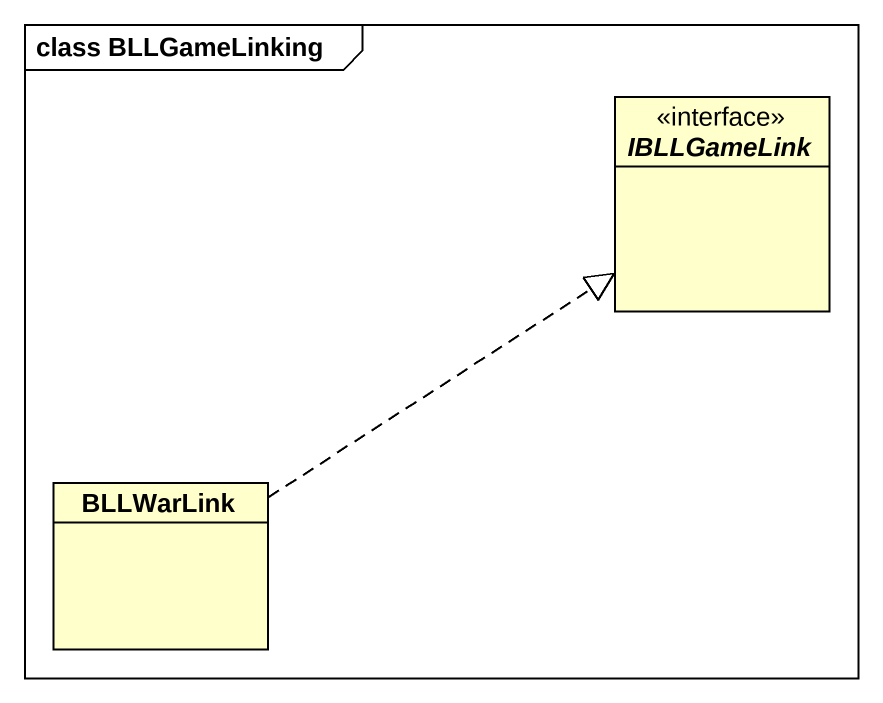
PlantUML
@startuml
mainframe class BLLGameLinking
hide circle
hide empty members
interface IBLLGameLink <<interface>>
class BLLWarLink
BLLWarLink .up.|> IBLLGameLink
@enduml
